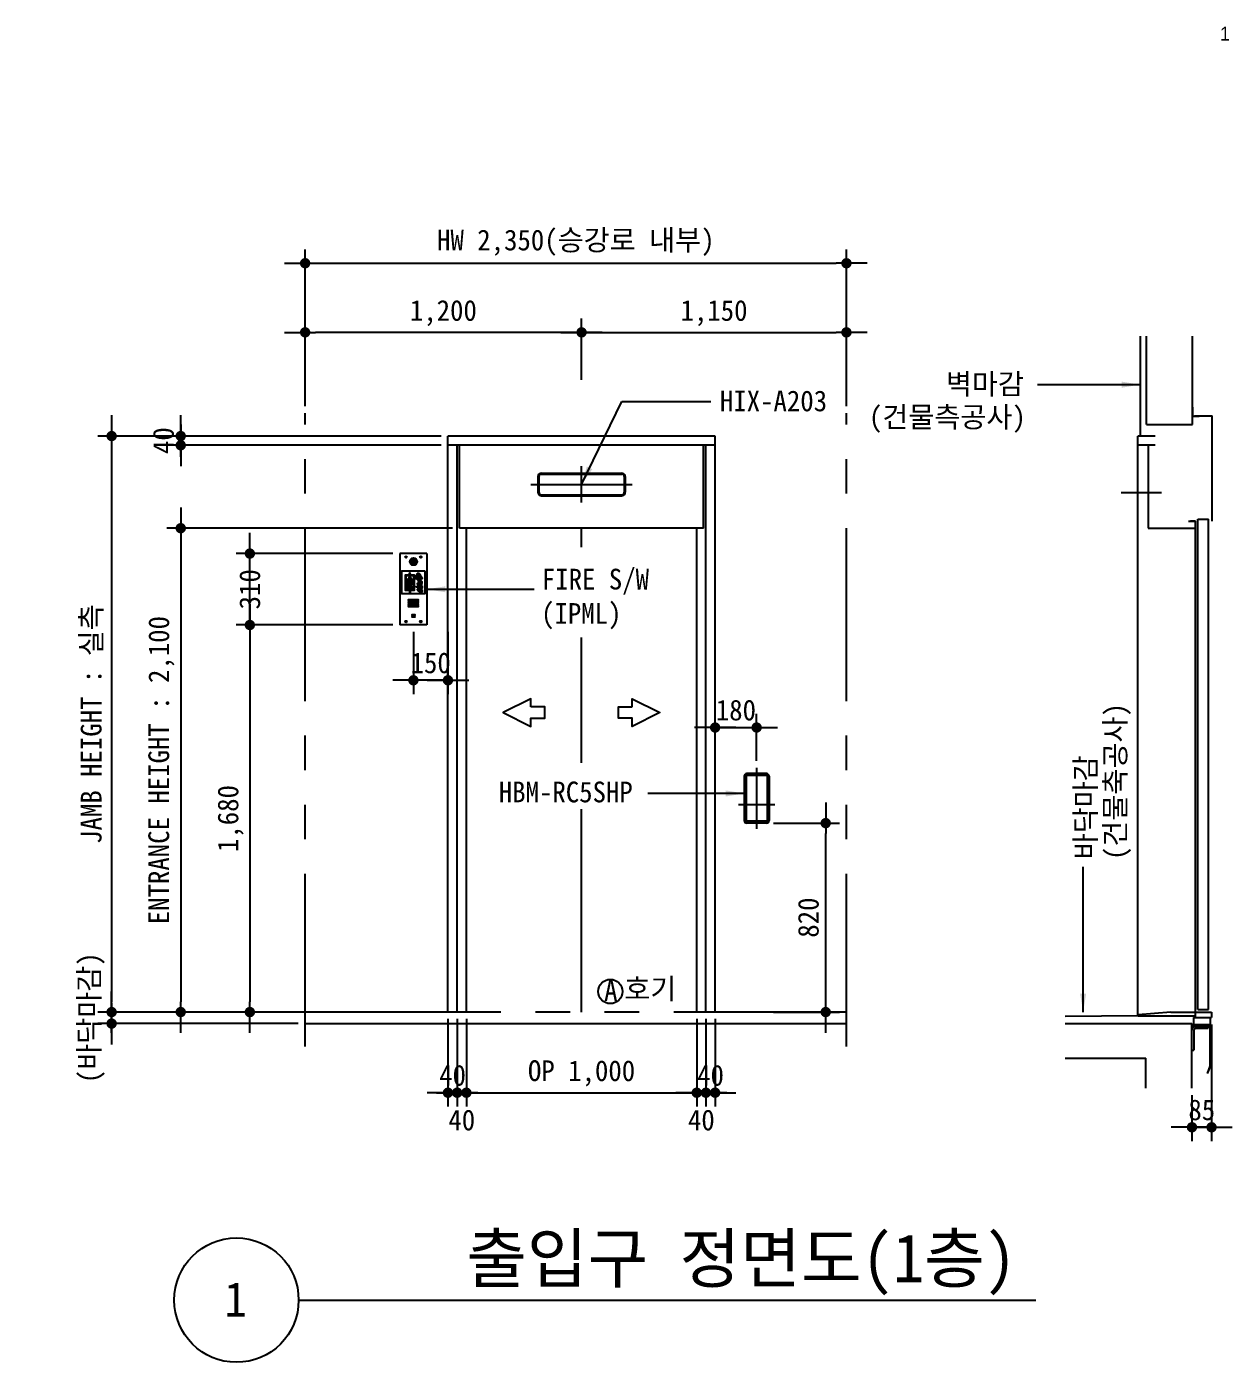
# Model space of a CAD drawing. Extents: x -9109 to 174251, y 57759 to 115528.
# Drawn here: x 75370 to 80604, y 91550 to 97346 of the extents above; entities that cross this region are included whole.
import ezdxf
from ezdxf.enums import TextEntityAlignment as Align

# ---------------------------------------------------------------- set-up
doc = ezdxf.new("R2010")
doc.units = 0
doc.header["$LTSCALE"] = 600
doc.header["$MEASUREMENT"] = 0
doc.linetypes.add('CENTER', pattern=[2, 1.25, -0.25, 0.25, -0.25])
doc.linetypes.add('PHANTOM', pattern=[2.5, 1.25, -0.25, 0.25, -0.25, 0.25, -0.25])
doc.layers.get('0').update_dxf_attribs({"linetype": 'CONTINUOUS'})
for name, color, linetype in [('1', 3, 'CONTINUOUS'), ('3', 1, 'CENTER'), ('4', 6, 'PHANTOM'), ('A-DIMS', 7, 'CONTINUOUS')]:
    doc.layers.add(name, color=color, linetype=linetype)
for name, color, linetype, lineweight in [('A-MKXS-LEAD', 7, 'CONTINUOUS', 25), ('A-XXXX-SYMB', 7, 'CONTINUOUS', 25), ('A-XXXX-TXT1', 3, 'CONTINUOUS', 25), ('A-XXXX-TXT2', 3, 'CONTINUOUS', 25)]:
    doc.layers.add(name, color=color, linetype=linetype, lineweight=lineweight)
doc.styles.add('HY울릉도L', font='')
doc.styles.add('OTIS', font='')
doc.styles.add('굴림', font='')
doc.styles.add('돋움', font='')
doc.styles.add('돋움체', font='')
doc.styles.add('울릉도체', font='')
doc.styles.get('HY울릉도L').set_extended_font_data('Dotum')
doc.styles.get('OTIS').set_extended_font_data('Dotum')
doc.styles.get('굴림').set_extended_font_data('Dotum')
doc.styles.get('돋움').set_extended_font_data('DotumChe')
doc.styles.get('돋움체').set_extended_font_data('DotumChe')
doc.styles.get('울릉도체').set_extended_font_data('Dotum')
doc.dimstyles.new('CDIM', dxfattribs={"dimtxt": 3, "dimasz": 1.5, "dimexe": 2, "dimexo": 1, "dimgap": 1, "dimtad": 1, "dimdec": 0, "dimrnd": 0.5, "dimzin": 0, "dimdsep": 32, "dimlunit": 6, "dimtxsty": 'HY울릉도L', "dimblk1": '_CIDOT', "dimblk2": '_CIDOT', "dimsah": 1, "dimcen": 5.5, "dimclrd": 2, "dimclre": 2, "dimclrt": 7, "dimadec": 0, "dimazin": 0, "dimtfac": 1, "dimtdec": 0, "dimtix": 1, "dimtmove": 2, "dimatfit": 1, "dimldrblk": '_CIDOT', "dimfxl": 1, "dimtolj": 1, "dimtzin": 0, "dimlwd": -1, "dimarcsym": 0})
doc.dimstyles.new('OTIS', dxfattribs={"dimscale": 100, "dimtxt": 2.25, "dimasz": 2, "dimexe": 0.8, "dimexo": 0.8, "dimgap": 0.7, "dimtad": 1, "dimdsep": 46, "dimtxsty": '굴림', "dimblk": 'DOT', "dimcen": 0, "dimclrd": 3, "dimclre": 3, "dimclrt": 3, "dimadec": 0, "dimazin": 0, "dimtfac": 1, "dimtmove": 0, "dimatfit": 3, "dimfxl": 1, "dimtolj": 1, "dimarcsym": 0})
pattern_1 = [(315, (-568.1468, 1569.0215), (0.26516504, 0.26516504), []), (45, (-568.1468, 1569.0215), (-0.26516504, 0.26516504), [])]

# ---------------------------------------------------------------- blocks, each defined once
blk = doc.blocks.new('_CIDOT')
at = {"color": 0, "linetype": 'ByBlock'}
blk.add_line((2, 0), (-1, 0), dxfattribs=at)
at = {"color": 0, "linetype": 'ByBlock', "const_width": 0.5}
blk.add_lwpolyline([(-0.25, 0, 1), (0.25, 0, 1)], format="xyb", close=True, dxfattribs=at)
blk = doc.blocks.new('*D128')
at = {"layer": 'A-DIMS', "lineweight": -2, "transparency": 16777216}
for p, q in [((77168.7, 95569.9), (75678.7, 95569.9)), ((76548.7, 93069.9), (75678.7, 93069.9))]:
    blk.add_line(p, q, dxfattribs=at)
at = {"layer": 'A-DIMS', "transparency": 16777216}
blk.add_line((75738.7, 95524.9), (75738.7, 93114.9), dxfattribs=at)
at = {"layer": 'A-DIMS', "transparency": 16777216, "xscale": 45, "yscale": 45, "zscale": 45}
for p, rotation in [((75738.7, 95569.9), 90), ((75738.7, 93069.9), 270)]:
    blk.add_blockref('_CIDOT', p, dxfattribs=dict(at, rotation=rotation))
at = {"layer": 'A-DIMS', "color": 3, "transparency": 16777216, "insert": (75654.5, 94319.9), "char_height": 90, "attachment_point": 5, "rotation": 90, "style": '돋움체'}
blk.add_mtext('\\A1;JAMB HEIGHT : 실측', dxfattribs=at)
blk = doc.blocks.new('*D129')
at = {"layer": 'A-DIMS', "lineweight": -2, "transparency": 16777216}
for p, q in [((77218.7, 95169.9), (75978.7, 95169.9)), ((76548.7, 93069.9), (75978.7, 93069.9))]:
    blk.add_line(p, q, dxfattribs=at)
at = {"layer": 'A-DIMS', "transparency": 16777216}
blk.add_line((76038.7, 95124.9), (76038.7, 93114.9), dxfattribs=at)
at = {"layer": 'A-DIMS', "transparency": 16777216, "xscale": 45, "yscale": 45, "zscale": 45}
for p, rotation in [((76038.7, 95169.9), 90), ((76038.7, 93069.9), 270)]:
    blk.add_blockref('_CIDOT', p, dxfattribs=dict(at, rotation=rotation))
at = {"layer": 'A-DIMS', "color": 3, "transparency": 16777216, "insert": (75954.9, 94119.9), "char_height": 90, "attachment_point": 5, "rotation": 90, "style": '돋움체'}
blk.add_mtext('\\A1;ENTRANCE HEIGHT : 2,100', dxfattribs=at)
blk = doc.blocks.new('*D130')
at = {"layer": 'A-DIMS', "transparency": 16777216}
for p, q in [((76038.7, 95614.9), (76038.7, 95659.9)), ((76038.7, 95529.9), (76038.7, 95569.9)), ((76038.7, 95484.9), (76038.7, 95439.9))]:
    blk.add_line(p, q, dxfattribs=at)
at = {"layer": 'A-DIMS', "lineweight": -2, "transparency": 16777216}
for p, q in [((77168.7, 95569.9), (75978.7, 95569.9)), ((77168.7, 95529.9), (75978.7, 95529.9))]:
    blk.add_line(p, q, dxfattribs=at)
at = {"layer": 'A-DIMS', "transparency": 16777216, "xscale": 45, "yscale": 45, "zscale": 45}
for p, rotation in [((76038.7, 95529.9), 90), ((76038.7, 95569.9), 270)]:
    blk.add_blockref('_CIDOT', p, dxfattribs=dict(at, rotation=rotation))
at = {"layer": 'A-DIMS', "color": 3, "transparency": 16777216, "insert": (75963.7, 95549.9), "char_height": 90, "attachment_point": 5, "rotation": 90, "style": '돋움체'}
blk.add_mtext('\\A1;40', dxfattribs=at)
blk = doc.blocks.new('*D132')
at = {"layer": 'A-DIMS', "lineweight": -2, "transparency": 16777216}
for p, q in [((76578.7, 95699.9), (76578.7, 96079.9)), ((77778.7, 95813.9), (77778.7, 96079.9))]:
    blk.add_line(p, q, dxfattribs=at)
at = {"layer": 'A-DIMS', "transparency": 16777216}
blk.add_line((77733.7, 96019.9), (76623.7, 96019.9), dxfattribs=at)
at = {"layer": 'A-DIMS', "transparency": 16777216, "xscale": 45, "yscale": 45, "zscale": 45, "rotation": 180}
blk.add_blockref('_CIDOT', (76578.7, 96019.9), dxfattribs=at)
at = {"layer": 'A-DIMS', "transparency": 16777216, "xscale": 45, "yscale": 45, "zscale": 45}
blk.add_blockref('_CIDOT', (77778.7, 96019.9), dxfattribs=at)
at = {"layer": 'A-DIMS', "color": 3, "transparency": 16777216, "insert": (77178.7, 96103.5), "char_height": 90, "attachment_point": 5, "style": '돋움체'}
blk.add_mtext('\\A1;1,200', dxfattribs=at)
blk = doc.blocks.new('*D133')
at = {"layer": 'A-DIMS', "lineweight": -2, "transparency": 16777216}
for p, q in [((77778.7, 95813.9), (77778.7, 96079.9)), ((78928.7, 95699.9), (78928.7, 96079.9))]:
    blk.add_line(p, q, dxfattribs=at)
at = {"layer": 'A-DIMS', "transparency": 16777216}
blk.add_line((77823.7, 96019.9), (78883.7, 96019.9), dxfattribs=at)
at = {"layer": 'A-DIMS', "transparency": 16777216, "xscale": 45, "yscale": 45, "zscale": 45, "rotation": 180}
blk.add_blockref('_CIDOT', (77778.7, 96019.9), dxfattribs=at)
at = {"layer": 'A-DIMS', "transparency": 16777216, "xscale": 45, "yscale": 45, "zscale": 45}
blk.add_blockref('_CIDOT', (78928.7, 96019.9), dxfattribs=at)
at = {"layer": 'A-DIMS', "color": 3, "transparency": 16777216, "insert": (78353.7, 96103.5), "char_height": 90, "attachment_point": 5, "style": '돋움체'}
blk.add_mtext('\\A1;1,150', dxfattribs=at)
blk = doc.blocks.new('*D134')
at = {"layer": 'A-DIMS', "lineweight": -2, "transparency": 16777216}
for p, q in [((76578.7, 95699.9), (76578.7, 96379.9)), ((78928.7, 95699.9), (78928.7, 96379.9))]:
    blk.add_line(p, q, dxfattribs=at)
at = {"layer": 'A-DIMS', "transparency": 16777216}
blk.add_line((76623.7, 96319.9), (78883.7, 96319.9), dxfattribs=at)
at = {"layer": 'A-DIMS', "transparency": 16777216, "xscale": 45, "yscale": 45, "zscale": 45, "rotation": 180}
blk.add_blockref('_CIDOT', (76578.7, 96319.9), dxfattribs=at)
at = {"layer": 'A-DIMS', "transparency": 16777216, "xscale": 45, "yscale": 45, "zscale": 45}
blk.add_blockref('_CIDOT', (78928.7, 96319.9), dxfattribs=at)
at = {"layer": 'A-DIMS', "color": 3, "transparency": 16777216, "insert": (77753.7, 96408.8), "char_height": 90, "attachment_point": 5, "style": '돋움체'}
blk.add_mtext('\\A1;HW 2,350(승강로 내부)', dxfattribs=at)
blk = doc.blocks.new('*D140')
at = {"layer": 'A-DIMS', "lineweight": -2, "transparency": 16777216}
for p, q in [((77278.7, 93039.9), (77278.7, 92659.9)), ((78278.7, 93039.9), (78278.7, 92659.9))]:
    blk.add_line(p, q, dxfattribs=at)
at = {"layer": 'A-DIMS', "transparency": 16777216}
blk.add_line((77323.7, 92719.9), (78233.7, 92719.9), dxfattribs=at)
at = {"layer": 'A-DIMS', "transparency": 16777216, "xscale": 45, "yscale": 45, "zscale": 45, "rotation": 180}
blk.add_blockref('_CIDOT', (77278.7, 92719.9), dxfattribs=at)
at = {"layer": 'A-DIMS', "transparency": 16777216, "xscale": 45, "yscale": 45, "zscale": 45}
blk.add_blockref('_CIDOT', (78278.7, 92719.9), dxfattribs=at)
at = {"layer": 'A-DIMS', "color": 3, "transparency": 16777216, "insert": (77778.7, 92803.8), "char_height": 90, "attachment_point": 5, "style": '돋움체'}
blk.add_mtext('\\A1;OP 1,000', dxfattribs=at)
blk = doc.blocks.new('*D141')
at = {"layer": 'A-DIMS', "lineweight": -2, "transparency": 16777216}
for p, q in [((77198.7, 93039.9), (77198.7, 92659.9)), ((77238.7, 93039.9), (77238.7, 92659.9))]:
    blk.add_line(p, q, dxfattribs=at)
at = {"layer": 'A-DIMS', "transparency": 16777216}
for p, q in [((77153.7, 92719.9), (77108.7, 92719.9)), ((77238.7, 92719.9), (77198.7, 92719.9)), ((77283.7, 92719.9), (77328.7, 92719.9))]:
    blk.add_line(p, q, dxfattribs=at)
at = {"layer": 'A-DIMS', "transparency": 16777216, "xscale": 45, "yscale": 45, "zscale": 45, "rotation": 180}
blk.add_blockref('_CIDOT', (77238.7, 92719.9), dxfattribs=at)
at = {"layer": 'A-DIMS', "transparency": 16777216, "xscale": 45, "yscale": 45, "zscale": 45}
blk.add_blockref('_CIDOT', (77198.7, 92719.9), dxfattribs=at)
at = {"layer": 'A-DIMS', "color": 3, "transparency": 16777216, "insert": (77218.7, 92795), "char_height": 90, "attachment_point": 5, "style": '돋움체'}
blk.add_mtext('\\A1;40', dxfattribs=at)
blk = doc.blocks.new('*D142')
at = {"layer": 'A-DIMS', "lineweight": -2, "transparency": 16777216}
for p, q in [((77238.7, 93039.9), (77238.7, 92659.9)), ((77278.7, 93039.9), (77278.7, 92659.9))]:
    blk.add_line(p, q, dxfattribs=at)
at = {"layer": 'A-DIMS', "transparency": 16777216}
for p, q in [((77193.7, 92719.9), (77148.7, 92719.9)), ((77238.7, 92719.9), (77278.7, 92719.9)), ((77323.7, 92719.9), (77368.7, 92719.9))]:
    blk.add_line(p, q, dxfattribs=at)
at = {"layer": 'A-DIMS', "transparency": 16777216, "xscale": 45, "yscale": 45, "zscale": 45, "rotation": 180}
blk.add_blockref('_CIDOT', (77278.7, 92719.9), dxfattribs=at)
at = {"layer": 'A-DIMS', "transparency": 16777216, "xscale": 45, "yscale": 45, "zscale": 45}
blk.add_blockref('_CIDOT', (77238.7, 92719.9), dxfattribs=at)
at = {"layer": 'A-DIMS', "color": 3, "transparency": 16777216, "insert": (77258.7, 92600.9), "char_height": 90, "attachment_point": 5, "style": '돋움체'}
blk.add_mtext('\\A1;40', dxfattribs=at)
blk = doc.blocks.new('*D143')
at = {"layer": 'A-DIMS', "lineweight": -2, "transparency": 16777216}
for p, q in [((78318.7, 93039.9), (78318.7, 92659.9)), ((78358.7, 93039.9), (78358.7, 92659.9))]:
    blk.add_line(p, q, dxfattribs=at)
at = {"layer": 'A-DIMS', "transparency": 16777216}
for p, q in [((78273.7, 92719.9), (78228.7, 92719.9)), ((78318.7, 92719.9), (78358.7, 92719.9)), ((78403.7, 92719.9), (78448.7, 92719.9))]:
    blk.add_line(p, q, dxfattribs=at)
at = {"layer": 'A-DIMS', "transparency": 16777216, "xscale": 45, "yscale": 45, "zscale": 45, "rotation": 180}
blk.add_blockref('_CIDOT', (78358.7, 92719.9), dxfattribs=at)
at = {"layer": 'A-DIMS', "transparency": 16777216, "xscale": 45, "yscale": 45, "zscale": 45}
blk.add_blockref('_CIDOT', (78318.7, 92719.9), dxfattribs=at)
at = {"layer": 'A-DIMS', "color": 3, "transparency": 16777216, "insert": (78338.7, 92795), "char_height": 90, "attachment_point": 5, "style": '돋움체'}
blk.add_mtext('\\A1;40', dxfattribs=at)
blk = doc.blocks.new('*D144')
at = {"layer": 'A-DIMS', "lineweight": -2, "transparency": 16777216}
for p, q in [((78278.7, 93039.9), (78278.7, 92659.9)), ((78318.7, 93039.9), (78318.7, 92659.9))]:
    blk.add_line(p, q, dxfattribs=at)
at = {"layer": 'A-DIMS', "transparency": 16777216}
for p, q in [((78233.7, 92719.9), (78188.7, 92719.9)), ((78318.7, 92719.9), (78278.7, 92719.9)), ((78363.7, 92719.9), (78408.7, 92719.9))]:
    blk.add_line(p, q, dxfattribs=at)
at = {"layer": 'A-DIMS', "transparency": 16777216, "xscale": 45, "yscale": 45, "zscale": 45, "rotation": 180}
blk.add_blockref('_CIDOT', (78318.7, 92719.9), dxfattribs=at)
at = {"layer": 'A-DIMS', "transparency": 16777216, "xscale": 45, "yscale": 45, "zscale": 45}
blk.add_blockref('_CIDOT', (78278.7, 92719.9), dxfattribs=at)
at = {"layer": 'A-DIMS', "color": 3, "transparency": 16777216, "insert": (78298.7, 92600.9), "char_height": 90, "attachment_point": 5, "style": '돋움체'}
blk.add_mtext('\\A1;40', dxfattribs=at)
blk = doc.blocks.new('*D145')
at = {"layer": 'A-DIMS', "lineweight": -2, "transparency": 16777216}
for p, q in [((78611.7, 93889.9), (78898.7, 93889.9)), ((78611.7, 93069.9), (78898.7, 93069.9))]:
    blk.add_line(p, q, dxfattribs=at)
at = {"layer": 'A-DIMS', "transparency": 16777216}
blk.add_line((78838.7, 93114.9), (78838.7, 93844.9), dxfattribs=at)
at = {"layer": 'A-DIMS', "transparency": 16777216, "xscale": 45, "yscale": 45, "zscale": 45}
for p, rotation in [((78838.7, 93889.9), 90), ((78838.7, 93069.9), 270)]:
    blk.add_blockref('_CIDOT', p, dxfattribs=dict(at, rotation=rotation))
at = {"layer": 'A-DIMS', "color": 3, "transparency": 16777216, "insert": (78763.7, 93479.9), "char_height": 90, "attachment_point": 5, "rotation": 90, "style": '돋움체'}
blk.add_mtext('\\A1;820', dxfattribs=at)
blk = doc.blocks.new('*D148')
at = {"layer": 'A-DIMS', "lineweight": -2, "transparency": 16777216}
for p, q in [((78358.7, 94159.9), (78358.7, 94364.9)), ((78538.7, 94159.9), (78538.7, 94364.9))]:
    blk.add_line(p, q, dxfattribs=at)
at = {"layer": 'A-DIMS', "transparency": 16777216}
for p, q in [((78313.7, 94304.9), (78268.7, 94304.9)), ((78358.7, 94304.9), (78538.7, 94304.9)), ((78583.7, 94304.9), (78628.7, 94304.9))]:
    blk.add_line(p, q, dxfattribs=at)
at = {"layer": 'A-DIMS', "transparency": 16777216, "xscale": 45, "yscale": 45, "zscale": 45}
blk.add_blockref('_CIDOT', (78358.7, 94304.9), dxfattribs=at)
at = {"layer": 'A-DIMS', "transparency": 16777216, "xscale": 45, "yscale": 45, "zscale": 45, "rotation": 180}
blk.add_blockref('_CIDOT', (78538.7, 94304.9), dxfattribs=at)
at = {"layer": 'A-DIMS', "color": 3, "transparency": 16777216, "insert": (78448.7, 94380), "char_height": 90, "attachment_point": 5, "style": '돋움체'}
blk.add_mtext('\\A1;180', dxfattribs=at)
blk = doc.blocks.new('HBM')
for p, q in [((-54, 124), (-54, -69)), ((43, 135), (-43, 135)), ((54, 124), (54, -69)), ((43, -80), (-43, -80))]:
    blk.add_line(p, q)
for centre, start, end in [((-43, 124), 90, 180), ((43, 124), 0, 90), ((-43, -69), 180, 270), ((43, -69), 270, 0)]:
    blk.add_arc(centre, 11, start, end)
at = {"layer": '1'}
for p, q in [((-54, 124.5), (-46, 124.5)), ((-54, 124), (-46, 124)), ((-48, 124), (-48, -69)), ((-46, 124), (-46, -69)), ((43, 129), (-43, 129)), ((43.2, 127), (-43, 127)), ((54, 124.5), (46, 124.5)), ((46, 124), (46, -69)), ((54, 124), (46, 124)), ((48, 124), (48, -69)), ((-54, -69), (-46, -69)), ((-54, -69.5), (-46, -69.5)), ((43, -72), (-43, -72)), ((43, -74), (-43, -74)), ((54, -69), (46, -69)), ((54, -69.5), (46, -69.5))]:
    blk.add_line(p, q, dxfattribs=at)
for centre, radius, start, end in [((-43, 124), 5, 90, 174.26083), ((-43, 124), 3, 90, 180), ((43, 124), 5, 5.73917, 90), ((43, 124), 3, 0, 90), ((-43, -69), 5, 185.73917, 270), ((-43, -69), 3, 180, 270), ((43, -69), 3, 270, 0), ((43, -69), 5, 270, 354.26083)]:
    blk.add_arc(centre, radius, start, end, dxfattribs=at)
at = {"layer": '3'}
for p, q in [((0, 160), (0, -105)), ((79, 0), (-79, 0))]:
    blk.add_line(p, q, dxfattribs=at)
blk = doc.blocks.new('*D149')
at = {"layer": 'A-DIMS', "transparency": 16777216}
for p, q in [((75738.7, 93114.9), (75738.7, 93159.9)), ((75738.7, 93069.9), (75738.7, 93019.9)), ((75738.7, 92974.9), (75738.7, 92929.9))]:
    blk.add_line(p, q, dxfattribs=at)
at = {"layer": 'A-DIMS', "lineweight": -2, "transparency": 16777216}
for p, q in [((76548.7, 93069.9), (75678.7, 93069.9)), ((76548.7, 93019.9), (75678.7, 93019.9))]:
    blk.add_line(p, q, dxfattribs=at)
at = {"layer": 'A-DIMS', "transparency": 16777216, "xscale": 45, "yscale": 45, "zscale": 45}
for p, rotation in [((75738.7, 93069.9), 270), ((75738.7, 93019.9), 90)]:
    blk.add_blockref('_CIDOT', p, dxfattribs=dict(at, rotation=rotation))
at = {"layer": 'A-DIMS', "color": 3, "transparency": 16777216, "insert": (75652.1, 93044.9), "char_height": 90, "attachment_point": 5, "rotation": 90, "style": '돋움체'}
blk.add_mtext('\\A1;(바닥마감)', dxfattribs=at)
blk = doc.blocks.new('방향')
at = {"layer": '1'}
blk.add_lwpolyline([(-220, 25), (-220, 60), (-340, 0), (-220, -60), (-220, -25), (-160, -25), (-160, 25)], close=True, dxfattribs=at)
blk = doc.blocks.new('IPML_SMALL')
h = blk.add_hatch()
h.set_pattern_fill('ANSI37', color=256, scale=3, angle=-90, style=0)
h.set_pattern_definition(pattern_1)
h.paths.add_polyline_path([(38.2, 190.6), (38.2, 181.2), (33.4, 157.6), (39.6, 157.6), (43.4, 176.5), (47.3, 157.6), (53.5, 157.6), (48.7, 181.2), (48.7, 190.6), (52, 179), (55.9, 179), (51.8, 200.2), (45.8, 200.2, 3.652742), (41.1, 200.2), (35, 200.2), (31, 179), (34.9, 179)], flags=0)
h.paths.add_polyline_path([(62.1, 217.1), (46.1, 217.1), (46.1, 220.9), (44.4, 220.9), (44.4, 226.9), (43.4, 226.9), (42.5, 226.9), (42.5, 220.9), (40.7, 220.9), (40.7, 217.1), (24.7, 217.1), (24.7, 150.3), (40.7, 150.3), (40.7, 146.5), (42.5, 146.5), (42.5, 140.5), (43.4, 140.5), (44.4, 140.5), (44.4, 146.5), (46.1, 146.5), (46.1, 150.3), (62.1, 150.3)])
h.paths.add_polyline_path([(58.8, 153.3), (28.2, 153.3), (28.2, 214.2), (58.8, 214.2)], flags=16)
h.paths.add_polyline_path([(55.9, 179), (52, 179), (48.7, 190.6), (48.7, 181.2), (53.5, 157.6), (47.3, 157.6), (43.4, 176.5), (39.6, 157.6), (33.4, 157.6), (38.2, 181.2), (38.2, 190.6), (34.9, 179), (31, 179), (35, 200.2), (41.1, 200.2, -3.652742), (45.8, 200.2), (51.8, 200.2)], flags=0)
h = blk.add_hatch()
h.set_pattern_fill('ANSI37', color=256, scale=3, angle=-90, style=0)
h.set_pattern_definition(pattern_1)
h.paths.add_polyline_path([(45.8, 200.2, 3.652742), (41.1, 200.2), (35, 200.2), (31, 179), (34.9, 179), (38.2, 190.6), (38.2, 181.2), (33.4, 157.6), (39.6, 157.6), (43.4, 176.5), (47.3, 157.6), (53.5, 157.6), (48.7, 181.2), (48.7, 190.6), (52, 179), (55.9, 179), (51.8, 200.2)])
h = blk.add_hatch()
h.set_pattern_fill('ANSI37', color=256, scale=3, angle=-90, style=0)
h.set_pattern_definition(pattern_1)
edge = h.paths.add_edge_path()
edge.add_line((75.1, 223.5), (75.1, 221))
edge.add_spline(control_points=[(75.1, 221), (76.2, 221), (78, 221), (80.3, 221.2), (82.4, 221.2), (84.5, 221), (86.1, 219.6), (87.2, 218), (88.3, 215.8), (89.7, 213.4), (91, 211), (92.4, 209.1), (93.3, 207.7), (94.4, 205.7), (95.5, 207.7), (93.2, 209.5), (92.4, 212.5), (90.2, 214.8), (89.9, 217.9), (88.1, 220.4), (85.7, 221.8), (84, 223.2), (80.4, 223.9), (77.6, 223.7), (75.1, 223.5)], knot_values=[0, 0, 0, 0, 16.276134, 26.189432, 34.992554, 48.243174, 56.080839, 66.163283, 77.688084, 92.569201, 106.688234, 119.289815, 126.378482, 135.935157, 138.635888, 154.730507, 169.361035, 185.904732, 200.088633, 214.879592, 229.47119, 241.440684, 246.671202, 283.67757, 283.67757, 283.67757, 283.67757], degree=3, periodic=0)
edge = h.paths.add_edge_path()
edge.add_spline(control_points=[(98.3, 203.5), (96.6, 203.7), (94.4, 204), (92.6, 206.7), (90.5, 208.5), (90.3, 211.4), (88.1, 213.3), (87.3, 215.7), (86.3, 218.4), (83.9, 219.9), (81.1, 219.9), (78.2, 220.3), (75.9, 219.1), (74, 218), (72.3, 216.8), (70.4, 214.5), (68.9, 211.3), (69.1, 207.9), (67.6, 205.1), (64.5, 205.5), (64.8, 204), (64.9, 203.5)], knot_values=[0, 0, 0, 0, 23.235894, 31.695383, 46.327677, 63.827557, 71.113456, 88.068146, 101.389696, 113.10448, 126.738294, 142.982267, 155.853327, 164.584852, 176.17403, 186.923685, 208.75647, 227.369852, 238.201278, 250.994126, 257.911715, 257.911715, 257.911715, 257.911715], degree=3, periodic=0)
edge.add_line((64.9, 203.5), (98.3, 203.5))
h.paths.add_polyline_path([(64.9, 202.7), (64.9, 201.4), (98.3, 201.4), (98.3, 202.7)])
edge = h.paths.add_edge_path()
edge.add_spline(control_points=[(96.4, 188.3), (96, 188.4), (95, 188.7), (93.6, 190.2), (91.9, 192.1), (89.4, 194.7), (89.4, 197.1), (88.2, 198.7), (86.8, 197.3), (87.8, 194.4), (87.5, 191.1), (88.2, 187.5), (90.8, 185.8), (92.4, 183.3), (94.2, 181.3), (95.7, 180.4), (96.4, 180)], knot_values=[0, 0, 0, 0, 6.410618, 14.544557, 30.104409, 46.814656, 64.283894, 67.569966, 70.354795, 87.483136, 108.270944, 121.426216, 138.871281, 152.453797, 166.275381, 178.604096, 178.604096, 178.604096, 178.604096], degree=3, periodic=0)
edge.add_line((96.4, 180), (96.4, 188.3))
edge = h.paths.add_edge_path()
edge.add_spline(control_points=[(95, 175.5), (93.3, 175.5), (90.7, 175.4), (86, 175.9), (83.2, 180), (80.5, 184.7), (81.2, 189.7), (78.9, 193.3), (77.8, 196.2), (75.5, 196.9), (76.5, 199), (79.5, 197.3), (82.6, 196.2), (83.9, 192), (86.2, 188.7), (86.6, 184.3), (89, 181), (92.3, 179), (93.4, 176.7), (95.5, 176.4), (95.3, 175.7), (95, 175.6), (95, 175.5)], knot_values=[0.40284, 0.40284, 0.40284, 0.40284, 25.791657, 38.90688, 69.647022, 93.804999, 118.72233, 140.114447, 156.834523, 163.331585, 168.477101, 183.003579, 201.192315, 219.994825, 243.286897, 261.015594, 284.733934, 301.370704, 316.923159, 322.250551, 324.80923, 326.031079, 326.031079, 326.031079, 326.031079], degree=3, periodic=0)
edge = h.paths.add_edge_path()
edge.add_spline(control_points=[(96.5, 169.5), (95.6, 169.6), (93.3, 169.6), (89.1, 172.2), (83.7, 175.3), (80.6, 178.8), (76.4, 183.6), (76.7, 177.7), (78.9, 174.3), (81.5, 169.4), (86.2, 165.9), (90.8, 162.4), (94.5, 161.6), (96.5, 161.2)], knot_values=[0, 0, 0, 0, 13.937653, 33.449982, 71.815348, 102.431005, 117.803572, 137.449276, 155.309344, 187.016985, 216.03396, 242.860362, 272.403497, 272.403497, 272.403497, 272.403497], degree=3, periodic=0)
edge.add_line((96.5, 161.2), (96.5, 169.5))
edge = h.paths.add_edge_path()
edge.add_spline(control_points=[(96.7, 156), (96.7, 156.4), (96.5, 158.8), (89.5, 155.4), (86.1, 162.2), (82.7, 166.9), (77.7, 168.2), (74.8, 167.4), (71.3, 168), (71.7, 164.6), (79.9, 165.6), (81, 154.4), (88.9, 153.5), (92.9, 154.1), (95.5, 155.4), (96.6, 156)], knot_values=[0, 0, 0, 0, 6.064647, 32.258359, 69.099582, 100.330864, 119.977877, 139.64867, 150.810535, 159.45629, 176.027383, 247.449069, 266.375378, 288.699103, 308.295234, 308.295234, 308.295234, 308.295234], degree=3, periodic=0)
edge.add_line((96.6, 156), (96.7, 156))
edge = h.paths.add_edge_path()
edge.add_line((88.1, 142.5), (96.7, 142.5))
edge.add_line((96.7, 142.5), (96.7, 151.2))
edge.add_line((96.7, 151.2), (85.6, 151.2))
edge.add_spline(control_points=[(85.6, 151.2), (85.2, 151.2), (83.4, 151.6), (80.4, 152.5), (78.9, 155), (75.6, 155.5), (78.2, 151.5), (79.6, 148.6), (83.3, 144.5), (86.5, 143.2), (88.1, 142.5)], knot_values=[0, 0, 0, 0, 6.713954, 26.085433, 44.13966, 50.500321, 63.94654, 87.261502, 113.594539, 139.359184, 139.359184, 139.359184, 139.359184], degree=3, periodic=0)
for p, q in [((0, 310), (0, 0)), ((118, 310), (0, 310)), ((118, 310), (118, 0)), ((54.9, 277.6), (56.4, 279.1)), ((54.9, 277.6), (56.8, 270.7)), ((63.3, 277.2), (56.4, 279.1)), ((58.7, 270.2), (56.8, 270.7)), ((58.7, 270.2), (63.8, 275.3)), ((63.3, 277.2), (63.8, 275.3)), ((118, 0), (0, 0))]:
    blk.add_line(p, q)
for points in [[(26.2, 293.6), (25.4, 295), (26.2, 296.4), (27.8, 296.4), (28.6, 295), (27.8, 293.6)], [(91.8, 293.6), (92.6, 295), (91.8, 296.4), (90.2, 296.4), (89.4, 295), (90.2, 293.6)], [(109, 235), (109, 135), (9, 135), (9, 235)], [(26.2, 16.4), (25.4, 15), (26.2, 13.6), (27.8, 13.6), (28.6, 15), (27.8, 16.4)], [(91.8, 16.4), (92.6, 15), (91.8, 13.6), (90.2, 13.6), (89.4, 15), (90.2, 16.4)]]:
    blk.add_lwpolyline(points, close=True)
at = {"color": 1, "const_width": 1}
blk.add_lwpolyline([(56.9, 276.4, 1), (57.6, 277.1, 1)], format="xyb", close=True, dxfattribs=at)
for centre, radius in [((27, 295), 3.75), ((59, 275), 16), ((91, 295), 3.75), ((59, 275), 14), ((59, 275), 13.2), ((59, 275), 7.25), ((59, 275), 7), ((39, 110), 1), ((39, 105), 1), ((39, 100), 1), ((39, 95), 1), ((39, 90), 1), ((39, 85), 1), ((39, 80), 1), ((44, 110), 1), ((44, 105), 1), ((44, 100), 1), ((44, 95), 1), ((44, 90), 1), ((44, 85), 1), ((44, 80), 1), ((49, 110), 1), ((49, 105), 1), ((49, 100), 1), ((49, 95), 1), ((49, 90), 1), ((49, 85), 1), ((49, 80), 1), ((54, 110), 1), ((54, 105), 1), ((54, 100), 1), ((54, 95), 1), ((54, 90), 1), ((54, 85), 1), ((54, 80), 1), ((59, 110), 1), ((59, 105), 1), ((59, 100), 1), ((59, 95), 1), ((59, 90), 1), ((59, 85), 1), ((59, 80), 1), ((64, 110), 1), ((64, 105), 1), ((64, 100), 1), ((64, 95), 1), ((64, 90), 1), ((64, 85), 1), ((64, 80), 1), ((69, 110), 1), ((69, 105), 1), ((69, 100), 1), ((69, 95), 1), ((69, 90), 1), ((69, 85), 1), ((69, 80), 1), ((74, 110), 1), ((74, 105), 1), ((74, 100), 1), ((74, 95), 1), ((74, 90), 1), ((74, 85), 1), ((74, 80), 1), ((79, 110), 1), ((79, 105), 1), ((79, 100), 1), ((79, 95), 1), ((79, 90), 1), ((79, 85), 1), ((79, 80), 1), ((27, 15), 3.75), ((54, 45), 1), ((54, 40), 1), ((54, 35), 1), ((59, 45), 1), ((59, 40), 1), ((59, 35), 1), ((64, 45), 1), ((64, 40), 1), ((64, 35), 1), ((91, 15), 3.75)]:
    blk.add_circle(centre, radius)
at = {"color": 1}
blk.add_circle((57.2, 276.8), 1, dxfattribs=at)
at = {"layer": '1'}
for p, q in [((31, 179), (35, 200.2)), ((34.9, 179), (31, 179)), ((33.4, 157.6), (38.2, 181.2)), ((38.2, 190.6), (34.9, 179)), ((35, 200.2), (41.1, 200.2)), ((38.2, 181.2), (38.2, 190.6)), ((43.4, 176.5), (39.6, 157.6)), ((40.7, 217.1), (40.7, 220.9)), ((40.7, 220.9), (42.5, 220.9)), ((42.5, 220.9), (42.5, 226.9)), ((42.5, 226.9), (43.4, 226.9)), ((44.4, 226.9), (43.4, 226.9)), ((43.4, 176.5), (47.3, 157.6)), ((44.4, 220.9), (44.4, 226.9)), ((46.1, 220.9), (44.4, 220.9)), ((51.8, 200.2), (45.8, 200.2)), ((46.1, 217.1), (46.1, 220.9)), ((48.7, 181.2), (48.7, 190.6)), ((48.7, 190.6), (52, 179)), ((53.5, 157.6), (48.7, 181.2)), ((55.9, 179), (51.8, 200.2)), ((52, 179), (55.9, 179)), ((64.9, 203.5), (98.3, 203.5)), ((75.1, 221), (75.1, 223.5)), ((96.4, 180), (96.4, 188.3)), ((39.6, 157.6), (33.4, 157.6)), ((40.7, 150.3), (40.7, 146.5)), ((40.7, 146.5), (42.5, 146.5)), ((42.5, 146.5), (42.5, 140.5)), ((42.5, 140.5), (43.4, 140.5)), ((44.4, 140.5), (43.4, 140.5)), ((46.1, 146.5), (44.4, 146.5)), ((44.4, 146.5), (44.4, 140.5)), ((46.1, 150.3), (46.1, 146.5)), ((47.3, 157.6), (53.5, 157.6)), ((85.6, 151.2), (96.7, 151.2)), ((96.7, 142.5), (88.1, 142.5)), ((96.5, 169.5), (96.5, 161.2)), ((96.6, 156), (96.7, 156)), ((96.7, 151.2), (96.7, 142.5))]:
    blk.add_line(p, q, dxfattribs=at)
for points in [[(40.7, 150.3), (24.7, 150.3), (24.7, 217.1), (40.7, 217.1)], [(46.1, 217.1), (62.1, 217.1), (62.1, 150.3), (46.1, 150.3)]]:
    blk.add_lwpolyline(points, dxfattribs=at)
for points in [[(58.8, 214.2), (58.8, 153.3), (28.2, 153.3), (28.2, 214.2)], [(98.3, 201.4), (98.3, 202.7), (64.9, 202.7), (64.9, 201.4)]]:
    blk.add_lwpolyline(points, close=True, dxfattribs=at)
blk.add_arc((43.4, 204.2), 4.64, 300.6211, 239.3789, dxfattribs=at)
for points in [[(64.9, 203.5), (64.9, 204.9), (67.3, 205.6), (68.6, 207.4), (69.2, 211), (70.9, 215), (72.3, 216.7), (74.2, 218.1), (75.7, 218.9), (78.1, 219.9), (81.3, 219.9), (84, 219.6), (86, 218.3), (87.2, 215.9), (88.7, 212.9), (89.7, 211.8), (91, 208.5), (92.8, 206.3), (93.9, 205), (98.3, 203.5)], [(96.5, 161.2), (90.8, 162.8), (86.3, 165.8), (82, 169.6), (78.4, 174.9), (76.9, 178.1), (77.2, 182.1), (79.5, 180.1), (83.8, 175.7), (90.2, 171.5), (93.7, 169.8), (96.5, 169.5)], [(96.4, 180), (94.4, 181.4), (92.5, 183.4), (90.8, 185.5), (88.4, 188), (87.7, 190.5), (87.5, 194.7), (87.7, 198.1), (88.1, 198.5), (88.6, 198), (89.8, 194.8), (91.9, 192.1), (94, 189.8), (95.2, 188.7), (96.4, 188.3)], [(96.6, 156), (93.1, 154.4), (88.6, 153.7), (84.9, 154.4), (75, 164.6), (71.8, 165.6), (71.7, 167.3), (73.9, 167.7), (77.8, 167.9), (81.6, 166.8), (85.8, 162.2), (91.3, 157.3), (96.5, 157.2), (96.7, 156)]]:
    blk.add_spline(points, degree=3, dxfattribs=at)
for points, knots in [([(75.1, 221), (76.2, 221), (78, 221), (80.3, 221.2), (82.4, 221.2), (84.5, 221), (86.1, 219.6), (87.2, 218), (88.3, 215.8), (89.7, 213.4), (91, 211), (92.4, 209.1), (93.3, 207.7), (94.4, 205.7), (95.5, 207.7), (93.2, 209.5), (92.4, 212.5), (90.2, 214.8), (89.9, 217.9), (88.1, 220.4), (85.7, 221.8), (84, 223.2), (80.4, 223.9), (77.6, 223.7), (75.1, 223.5)], [0, 0, 0, 0, 16.276134, 26.189432, 34.992554, 48.243174, 56.080839, 66.163283, 77.688084, 92.569201, 106.688234, 119.289815, 126.378482, 135.935157, 138.635888, 154.730507, 169.361035, 185.904732, 200.088633, 214.879592, 229.47119, 241.440684, 246.671202, 283.67757, 283.67757, 283.67757, 283.67757]), ([(95, 175.5), (93.3, 175.5), (90.7, 175.4), (86, 175.9), (83.2, 180), (80.5, 184.7), (81.2, 189.7), (78.9, 193.3), (77.8, 196.2), (75.5, 196.9), (76.5, 199), (79.5, 197.3), (82.6, 196.2), (83.9, 192), (86.2, 188.7), (86.6, 184.3), (89, 181), (92.3, 179), (93.4, 176.7), (95.5, 176.4), (95.3, 175.7), (95, 175.6), (95, 175.5)], [0.40284, 0.40284, 0.40284, 0.40284, 25.791657, 38.90688, 69.647022, 93.804999, 118.72233, 140.114447, 156.834523, 163.331585, 168.477101, 183.003579, 201.192315, 219.994825, 243.286897, 261.015594, 284.733934, 301.370704, 316.923159, 322.250551, 324.80923, 326.031079, 326.031079, 326.031079, 326.031079]), ([(88.1, 142.5), (86.5, 143.2), (83.3, 144.5), (79.6, 148.6), (78.2, 151.5), (75.6, 155.5), (78.9, 155), (80.4, 152.5), (83.4, 151.6), (85.2, 151.2), (85.6, 151.2)], [0, 0, 0, 0, 25.764645, 52.097682, 75.412644, 88.858863, 95.219524, 113.273751, 132.64523, 139.359184, 139.359184, 139.359184, 139.359184])]:
    blk.add_open_spline(points, degree=3, knots=knots, dxfattribs=at)
at = {"style": '울릉도체'}
for s, rotation, p in [('0', 45, (51.8, 282.2)), ('1', 315, (66.2, 282.2))]:
    blk.add_text(s, height=3, rotation=rotation, dxfattribs=at).set_placement(p, align=Align.MIDDLE)
blk = doc.blocks.new('*D151')
at = {"layer": 'A-DIMS', "lineweight": -2, "transparency": 16777216}
for p, q in [((76959.7, 94749.9), (76278.7, 94749.9)), ((76945.7, 93069.9), (76278.7, 93069.9))]:
    blk.add_line(p, q, dxfattribs=at)
at = {"layer": 'A-DIMS', "transparency": 16777216}
blk.add_line((76338.7, 94704.9), (76338.7, 93114.9), dxfattribs=at)
at = {"layer": 'A-DIMS', "transparency": 16777216, "xscale": 45, "yscale": 45, "zscale": 45}
for p, rotation in [((76338.7, 94749.9), 90), ((76338.7, 93069.9), 270)]:
    blk.add_blockref('_CIDOT', p, dxfattribs=dict(at, rotation=rotation))
at = {"layer": 'A-DIMS', "color": 3, "transparency": 16777216, "insert": (76255.2, 93909.9), "char_height": 90, "attachment_point": 5, "rotation": 90, "style": '돋움체'}
blk.add_mtext('\\A1;1,680', dxfattribs=at)
blk = doc.blocks.new('*D152')
at = {"layer": 'A-DIMS', "transparency": 16777216}
for p, q in [((76338.7, 95104.9), (76338.7, 95149.9)), ((76338.7, 94749.9), (76338.7, 95059.9)), ((76338.7, 94704.9), (76338.7, 94659.9))]:
    blk.add_line(p, q, dxfattribs=at)
at = {"layer": 'A-DIMS', "lineweight": -2, "transparency": 16777216}
for p, q in [((76959.7, 95059.9), (76278.7, 95059.9)), ((76959.7, 94749.9), (76278.7, 94749.9))]:
    blk.add_line(p, q, dxfattribs=at)
at = {"layer": 'A-DIMS', "transparency": 16777216, "xscale": 45, "yscale": 45, "zscale": 45}
for p, rotation in [((76338.7, 95059.9), 270), ((76338.7, 94749.9), 90)]:
    blk.add_blockref('_CIDOT', p, dxfattribs=dict(at, rotation=rotation))
at = {"layer": 'A-DIMS', "color": 3, "transparency": 16777216, "insert": (76338.7, 94904.9), "char_height": 90, "attachment_point": 5, "rotation": 90, "style": '돋움체'}
blk.add_mtext('\\A1;310', dxfattribs=at)
blk = doc.blocks.new('*D155')
at = {"layer": 'A-DIMS', "lineweight": -2, "transparency": 16777216}
for p, q in [((77048.7, 94719.9), (77048.7, 94449.9)), ((77198.7, 94719.9), (77198.7, 94449.9))]:
    blk.add_line(p, q, dxfattribs=at)
at = {"layer": 'A-DIMS', "transparency": 16777216}
for p, q in [((77003.7, 94509.9), (76958.7, 94509.9)), ((77198.7, 94509.9), (77048.7, 94509.9)), ((77243.7, 94509.9), (77288.7, 94509.9))]:
    blk.add_line(p, q, dxfattribs=at)
at = {"layer": 'A-DIMS', "transparency": 16777216, "xscale": 45, "yscale": 45, "zscale": 45}
blk.add_blockref('_CIDOT', (77048.7, 94509.9), dxfattribs=at)
at = {"layer": 'A-DIMS', "transparency": 16777216, "xscale": 45, "yscale": 45, "zscale": 45, "rotation": 180}
blk.add_blockref('_CIDOT', (77198.7, 94509.9), dxfattribs=at)
at = {"layer": 'A-DIMS', "color": 3, "transparency": 16777216, "insert": (77123.7, 94585), "char_height": 90, "attachment_point": 5, "style": '돋움체'}
blk.add_mtext('\\A1;150', dxfattribs=at)
blk = doc.blocks.new('*D89')
at = {"layer": 'A-DIMS', "lineweight": -2, "transparency": 16777216}
for p, q in [((80513.7, 93016.2), (80513.7, 92509.9)), ((80428.7, 92709.9), (80428.7, 92509.9))]:
    blk.add_line(p, q, dxfattribs=at)
at = {"layer": 'A-DIMS', "transparency": 16777216}
for p, q in [((80383.7, 92569.9), (80338.7, 92569.9)), ((80513.7, 92569.9), (80428.7, 92569.9)), ((80558.7, 92569.9), (80603.7, 92569.9))]:
    blk.add_line(p, q, dxfattribs=at)
at = {"layer": 'A-DIMS', "transparency": 16777216, "xscale": 45, "yscale": 45, "zscale": 45}
blk.add_blockref('_CIDOT', (80428.7, 92569.9), dxfattribs=at)
at = {"layer": 'A-DIMS', "transparency": 16777216, "xscale": 45, "yscale": 45, "zscale": 45, "rotation": 180}
blk.add_blockref('_CIDOT', (80513.7, 92569.9), dxfattribs=at)
at = {"layer": 'A-DIMS', "color": 3, "transparency": 16777216, "insert": (80471.2, 92645), "char_height": 90, "attachment_point": 5, "style": '돋움체'}
blk.add_mtext('\\A1;85', dxfattribs=at)

msp = doc.modelspace()

# ---------------------------------------------------------------- linework, layer by layer
for p, q in [((80230.7, 95619.9), (80230.7, 96003.1)), ((80430.7, 95619.9), (80430.7, 96003.1)), ((80432.7, 95655.3), (80432.7, 95695.8)), ((80459.9, 95655.3), (80432.7, 95655.3)), ((80439.5, 95657.4), (80515.7, 95657.4)), ((80515.7, 95199.8), (80515.7, 95657.4)), ((80230.7, 95619.9), (80430.7, 95619.9)), ((77198.7, 93069.9), (77198.7, 95569.9)), ((78358.7, 95569.9), (77198.7, 95569.9)), ((78358.7, 95529.9), (77198.7, 95529.9)), ((77238.7, 93069.9), (77238.7, 95529.9)), ((77248.7, 95169.9), (77248.7, 95529.9)), ((78308.7, 95169.9), (78308.7, 95529.9)), ((78318.7, 93069.9), (78318.7, 95529.9)), ((78358.7, 93069.9), (78358.7, 95569.9)), ((80193.7, 93052.9), (80193.7, 95569.9)), ((80268.7, 95569.9), (80193.7, 95569.9)), ((80268.7, 95529.9), (80194, 95529.9)), ((80238.7, 95529.9), (80238.7, 95169.9)), ((80413.7, 95199.9), (80443.7, 95199.9)), ((80443.7, 95199.9), (80421.7, 95199.9)), ((80443.7, 93046.2), (80443.7, 95199.9)), ((80453.7, 93080.9), (80453.7, 95208.9)), ((80453.7, 95208.9), (80500.7, 95208.9)), ((80453.7, 95208.9), (80500.7, 95208.9)), ((80500.7, 93080.9), (80500.7, 95208.9)), ((78308.7, 95169.9), (77248.7, 95169.9)), ((77278.7, 93069.9), (77278.7, 95169.9)), ((77778.7, 95087.5), (77778.7, 95169.9)), ((78278.7, 93069.9), (78278.7, 95169.9)), ((80238.7, 95169.9), (80443.7, 95169.9)), ((77778.7, 94151.2), (77778.7, 94694.9)), ((77778.7, 93069.9), (77778.7, 93949.9)), ((80194.8, 93054), (80443.7, 93054)), ((80443.7, 93069.9), (80513.7, 93069.9)), ((80507.5, 93046.2), (80507.5, 93007.8)), ((76578.7, 93019.9), (78928.7, 93019.9)), ((79878.7, 93019.9), (80428.7, 93019.9)), ((80428.7, 92739.9), (80428.7, 93019.9)), ((80435.9, 93007.8), (80507.5, 93007.8)), ((80436.7, 92991.8), (80436.7, 92904.1)), ((80444.7, 92999.8), (80499.3, 92999.8)), ((80506.3, 93007.8), (80506.3, 92834)), ((80507.5, 93007.8), (80507.5, 92834)), ((79878.7, 92869.9), (80228.7, 92869.9)), ((80228.7, 92739.9), (80228.7, 92869.9)), ((80428.7, 92904.1), (80436.7, 92904.1)), ((80506.4, 92834.5), (80494.1, 92804)), ((80495.2, 92803.5), (80494.1, 92804)), ((80507.5, 92834), (80495.2, 92803.5))]:
    msp.add_line(p, q)
at = {"color": 7}
for p, q in [((80435.9, 93046.2), (80435.9, 93007.8)), ((80435.9, 93046.2), (80513.7, 93046.2)), ((80441, 93069.9), (80443.7, 93069.9)), ((80453.7, 93080.9), (80500.7, 93080.9)), ((80513.7, 93069.9), (80513.7, 93046.2)), ((80435.9, 93015.4), (80507.5, 93015.4)), ((80499.3, 93007.8), (80499.3, 92999.8))]:
    msp.add_line(p, q, dxfattribs=at)
for radius in [16, 8]:
    msp.add_arc((80444.7, 92991.8), radius, 90, 180)
at = {"layer": '1'}
for p, q in [((77588.7, 95393.9), (77588.7, 95325.9)), ((77593.2, 95393.9), (77593.2, 95325.9)), ((77603.7, 95408.9), (77953.7, 95408.9)), ((77603.7, 95404.4), (77953.7, 95404.4)), ((77964.2, 95393.9), (77964.2, 95325.9)), ((77968.7, 95393.9), (77968.7, 95325.9)), ((77603.7, 95315.4), (77953.7, 95315.4)), ((77603.7, 95310.9), (77953.7, 95310.9))]:
    msp.add_line(p, q, dxfattribs=at)
msp.add_circle((77903.7, 93159.2), 52.5, dxfattribs=at)
for centre, radius, start, end in [((77603.7, 95393.9), 15, 90, 180), ((77603.7, 95393.9), 10.5, 90, 180), ((77953.7, 95393.9), 15, 0, 90), ((77953.7, 95393.9), 10.5, 0, 90), ((77603.7, 95325.9), 15, 180, 270), ((77603.7, 95325.9), 10.5, 180, 270), ((77953.7, 95325.9), 15, 270, 0), ((77953.7, 95325.9), 10.5, 270, 0)]:
    msp.add_arc(centre, radius, start, end, dxfattribs=at)
at = {"layer": '3'}
for p, q in [((77778.7, 95280.9), (77778.7, 95438.9)), ((77558.7, 95359.9), (77998.7, 95359.9)), ((80296, 95323.6), (80121.2, 95323.6))]:
    msp.add_line(p, q, dxfattribs=at)
at = {"layer": '4'}
for p, q in [((80204, 96003.1), (80204, 95569.9)), ((76578.7, 92919.9), (76578.7, 95669.9)), ((78928.7, 92919.9), (78928.7, 95669.9)), ((78928.7, 93069.9), (76578.7, 93069.9)), ((80193.7, 93052.9), (79878.7, 93051.4)), ((80336.7, 93069.9), (80194.8, 93058.1)), ((80336.7, 93069.9), (80443.7, 93069.9))]:
    msp.add_line(p, q, dxfattribs=at)
at = {"layer": 'A-MKXS-LEAD'}
msp.add_line((77953.2, 95719.9), (78340.6, 95719.9), dxfattribs=at)
at = {"layer": 'A-XXXX-SYMB'}
msp.add_line((76550.5, 91819.9), (79751.2, 91819.9), dxfattribs=at)
msp.add_circle((76280.5, 91819.9), 270, dxfattribs=at)

# ---------------------------------------------------------------- block references
for name, p in [('IPML_SMALL', (76989.7, 94749.9)), ('HBM', (78538.7, 93969.9))]:
    msp.add_blockref(name, p)
at = {"layer": '1'}
msp.add_blockref('방향', (77778.7, 94369.9), dxfattribs=at)
at = {"layer": '1', "xscale": -1}
msp.add_blockref('방향', (77778.7, 94369.9), dxfattribs=at)

# ---------------------------------------------------------------- texts
at = {"color": 4, "linetype": 'Continuous', "style": 'OTIS'}
msp.add_text('1', height=60, dxfattribs=at).set_placement((80572.1, 97316.5), align=Align.MIDDLE_CENTER)
at = {"layer": 'A-XXXX-TXT1', "style": '돋움체'}
msp.add_text('출입구 정면도(1층)', height=210, dxfattribs=at).set_placement((79665.4, 91833.5), align=Align.BOTTOM_RIGHT)
msp.add_text('1', height=150, dxfattribs=at).set_placement((76277, 91823.2), align=Align.MIDDLE)
at = {"layer": 'A-XXXX-TXT2', "style": '돋움'}
for s, p in [('벽마감', (79360.4, 95751.1)), ('HIX-A203', (78379.3, 95677.5)), ('(건물측공사)', (79026.2, 95607.7)), ('FIRE S/W', (77606.3, 94903.9)), ('(IPML)', (77603, 94755)), ('HBM-RC5SHP', (77419.4, 93980.2)), ('호기', (77964.4, 93125.7))]:
    msp.add_text(s, height=90, dxfattribs=at).set_placement(p)
for s, p in [('(건물축공사)', (80140.1, 93729.8)), ('바닥마감', (80011.5, 93732.5))]:
    msp.add_text(s, height=90, rotation=90, dxfattribs=at).set_placement(p)
msp.add_text('A', height=90, dxfattribs=at).set_placement((77905.9, 93163.5), align=Align.MIDDLE_CENTER)

# ---------------------------------------------------------------- dimensions: what is measured, and where the dimension line sits
at = {"layer": 'A-DIMS'}
for base, p1, p2, text, picture, middle in [((78928.7, 96319.9), (76578.7, 95669.9), (78928.7, 95669.9), 'HW <>(승강로 내부)', '*D134', (77753.7, 96408.8)), ((78278.7, 92719.9), (77278.7, 93069.9), (78278.7, 93069.9), 'OP <>', '*D140', (77778.7, 92803.8))]:
    dim = msp.add_linear_dim(base=base, p1=p1, p2=p2, text=text, dimstyle='CDIM', override={"dimscale": 30, "dimtxsty": '돋움체', "dimclrd": 256, "dimclre": 256, "dimclrt": 3}, dxfattribs=at)
    dim.commit()
    dim.dimension.update_dxf_attribs({"geometry": picture, "text_midpoint": middle})
for base, p1, p2, picture, middle in [((76578.7, 96019.9), (77778.7, 95783.9), (76578.7, 95669.9), '*D132', (77178.7, 96103.5)), ((78538.7, 94304.9), (78358.7, 94129.9), (78538.7, 94129.9), '*D148', (78448.7, 94380)), ((77198.7, 92719.9), (77238.7, 93069.9), (77198.7, 93069.9), '*D141', (77218.7, 92795)), ((80428.7, 92569.9), (80513.7, 93046.2), (80428.7, 92739.9), '*D89', (80471.2, 92645))]:
    dim = msp.add_linear_dim(base=base, p1=p1, p2=p2, dimstyle='CDIM', override={"dimscale": 30, "dimtxsty": '돋움체', "dimclrd": 256, "dimclre": 256, "dimclrt": 3}, dxfattribs=at)
    dim.commit()
    dim.dimension.update_dxf_attribs({"geometry": picture, "text_midpoint": middle})
for base, p1, p2, angle, picture, middle in [((78928.7, 96019.9), (77778.7, 95783.9), (78928.7, 95669.9), 180, '*D133', (78353.7, 96103.5)), ((76038.7, 95569.9), (77198.7, 95529.9), (77198.7, 95569.9), 90, '*D130', (75963.7, 95549.9)), ((76338.7, 93069.9), (76989.7, 94749.9), (76975.7, 93069.9), 90, '*D151', (76255.2, 93909.9)), ((77048.7, 94509.9), (77198.7, 94749.9), (77048.7, 94749.9), 180, '*D155', (77123.7, 94585)), ((78838.7, 93889.9), (78581.7, 93069.9), (78581.7, 93889.9), 90, '*D145', (78763.7, 93479.9)), ((78358.7, 92719.9), (78318.7, 93069.9), (78358.7, 93069.9), 180, '*D143', (78338.7, 92795))]:
    dim = msp.add_linear_dim(base=base, p1=p1, p2=p2, angle=angle, dimstyle='CDIM', override={"dimscale": 30, "dimtxsty": '돋움체', "dimclrd": 256, "dimclre": 256, "dimclrt": 3}, dxfattribs=at)
    dim.commit()
    dim.dimension.update_dxf_attribs({"geometry": picture, "text_midpoint": middle})
for base, p1, p2, text, picture, middle in [((75738.7, 93069.9), (77198.7, 95569.9), (76578.7, 93069.9), 'JAMB HEIGHT : 실측', '*D128', (75654.5, 94319.9)), ((76038.7, 93069.9), (77248.7, 95169.9), (76578.7, 93069.9), 'ENTRANCE HEIGHT : <>', '*D129', (75954.9, 94119.9)), ((75738.7, 93019.9), (76578.7, 93069.9), (76578.7, 93019.9), '(바닥마감)', '*D149', (75652.1, 93044.9))]:
    dim = msp.add_linear_dim(base=base, p1=p1, p2=p2, angle=90, text=text, dimstyle='CDIM', override={"dimscale": 30, "dimtxsty": '돋움체', "dimclrd": 256, "dimclre": 256, "dimclrt": 3}, dxfattribs=at)
    dim.commit()
    dim.dimension.update_dxf_attribs({"geometry": picture, "text_midpoint": middle})
for base, p1, p2, angle, picture, middle in [((76338.7, 95059.9), (76989.7, 94749.9), (76989.7, 95059.9), 90, '*D152', (76338.7, 94904.9)), ((78278.7, 92719.9), (78318.7, 93069.9), (78278.7, 93069.9), 180, '*D144', (78298.7, 92600.9))]:
    dim = msp.add_linear_dim(base=base, p1=p1, p2=p2, angle=angle, dimstyle='CDIM', override={"dimscale": 30, "dimtxsty": '돋움체', "dimclrd": 256, "dimclre": 256, "dimclrt": 3}, dxfattribs=at)
    dim.commit()
    dim.dimension.update_dxf_attribs({"geometry": picture, "text_midpoint": middle, "dimtype": 160})
dim = msp.add_linear_dim(base=(77278.7, 92719.9), p1=(77238.7, 93069.9), p2=(77278.7, 93069.9), dimstyle='CDIM', override={"dimscale": 30, "dimtxsty": '돋움체', "dimclrd": 256, "dimclre": 256, "dimclrt": 3}, dxfattribs=at)
dim.commit()
dim.dimension.update_dxf_attribs({"geometry": '*D142', "text_midpoint": (77258.7, 92600.9), "dimtype": 160})

# ---------------------------------------------------------------- leaders
at = {"layer": 'A-MKXS-LEAD'}
for points in [[(80204, 95792.9), (79758.7, 95792.9)], [(77778.7, 95359.9), (77953.2, 95719.9)], [(77107.7, 94904.9), (77573, 94904.9)], [(79956.2, 93069.9), (79956.2, 93699.9)]]:
    msp.add_leader(points, dimstyle='OTIS', override={"dimscale": 40, "dimtad": 0, "dimtxsty": 'OTIS', "dimclrd": 256, "dimatfit": 0}, dxfattribs=at)
at = {"layer": 'A-MKXS-LEAD', "annotation_type": 0, "has_hookline": 1, "hookline_direction": 1}
msp.add_leader([(78484.7, 94018.7), (78066.2, 94018.7)], dimstyle='OTIS', override={"dimscale": 40, "dimtad": 0, "dimtxsty": 'OTIS', "dimclrd": 256, "dimatfit": 0}, dxfattribs=at)

doc.saveas('drawing.dxf')
